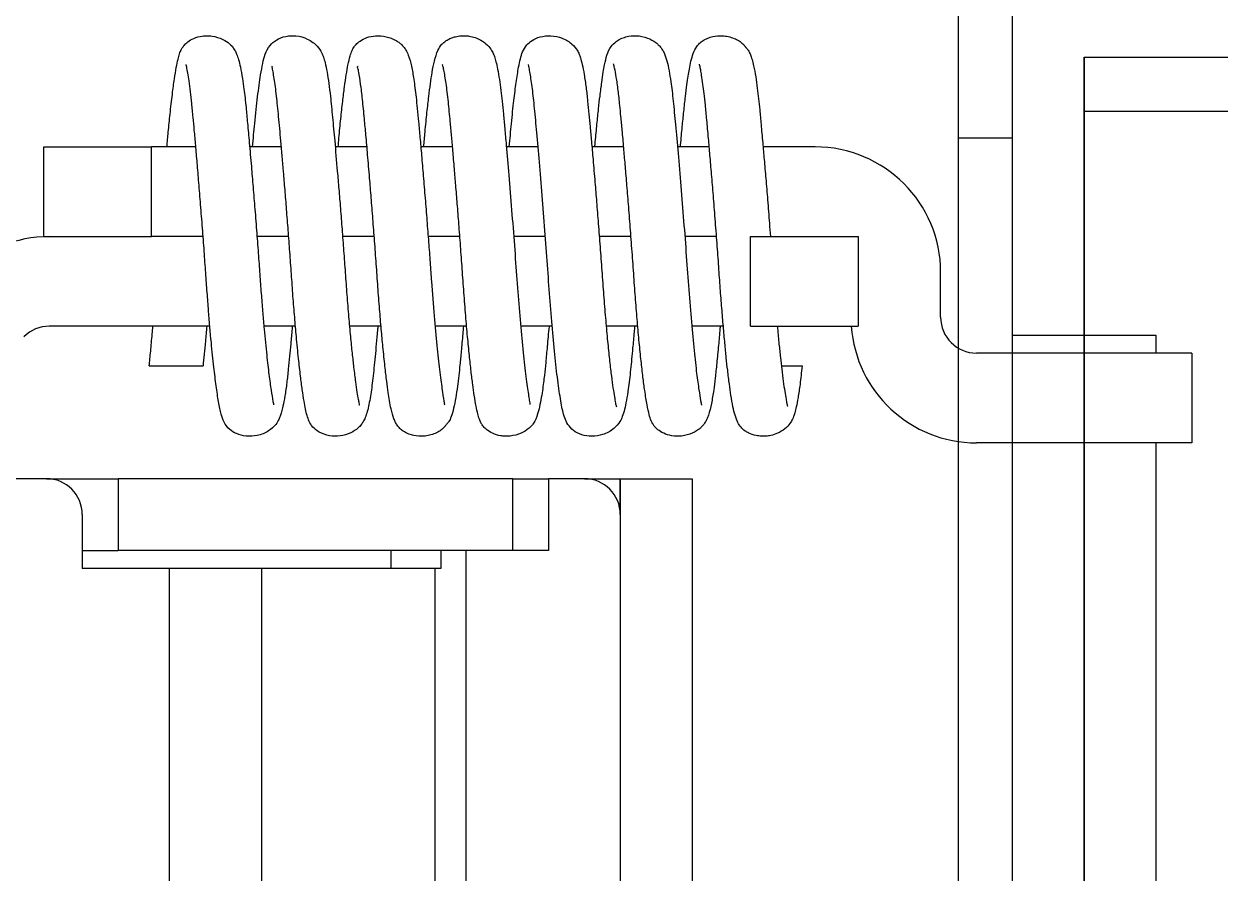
# Model space of a CAD drawing. Extents: x -3080 to 28500, y -1326 to 31609.
# Drawn here: x 6624.354 to 6627.689, y 26406.237 to 26408.604 of the extents above; entities that cross this region are included whole.
import ezdxf

# ---------------------------------------------------------------- set-up
doc = ezdxf.new("R2010")
doc.units = 0
doc.header["$LTSCALE"] = 100
doc.layers.add('0-xref', color=8, linetype='Continuous')
doc.layers.add('188K-SM-07-F10-MECH-CR PIPE-Y2257103$0$AP7P1-SM-08-FNN-120-A(4)-SMP$0$15P6-SM-08-FNN-320-A(10)-UIS-TCM$0$15P6-SM-08-FNN-00-(@10)170308-MIC$0$0-CDS', color=140, linetype='Continuous')

# ---------------------------------------------------------------- blocks, each defined once
blk = doc.blocks.new('188K-SM-07-F10-MECH-CR PIPE-Y2257103$0$CDS-CVD')
at = {"layer": '188K-SM-07-F10-MECH-CR PIPE-Y2257103$0$AP7P1-SM-08-FNN-120-A(4)-SMP$0$15P6-SM-08-FNN-320-A(10)-UIS-TCM$0$15P6-SM-08-FNN-00-(@10)170308-MIC$0$0-CDS', "ltscale": 0.1}
for p, q in [((6626.96, -72941.6358), (6626.96, -72925.4769)), ((6627.11, -72972.4769), (6627.11, -72925.4769)), ((6627.31, -72926.2522), (6627.31, -72930.298)), ((6627.31, -72926.2522), (6628.66, -72926.2522)), ((6627.31, -72972.7522), (6627.31, -72926.2522)), ((6627.31, -72926.4022), (6628.51, -72926.4022)), ((6626.96, -72926.4769), (6627.11, -72926.4769)), ((6624.41, -72926.5019), (6624.71, -72926.5019)), ((6624.41, -72926.7519), (6624.41, -72926.5019)), ((6624.71, -72926.7519), (6624.71, -72926.5019)), ((6624.8334, -72926.5019), (6624.71, -72926.5019)), ((6625.072, -72926.5019), (6624.9835, -72926.5019)), ((6625.3106, -72926.5019), (6625.222, -72926.5019)), ((6625.5491, -72926.5019), (6625.4606, -72926.5019)), ((6625.7877, -72926.5019), (6625.6992, -72926.5019)), ((6626.0263, -72926.5019), (6625.9378, -72926.5019)), ((6626.2649, -72926.5019), (6626.1763, -72926.5019)), ((6626.56, -72926.5019), (6626.4149, -72926.5019)), ((6624.41, -72926.7519), (6624.71, -72926.7519)), ((6624.8537, -72926.7519), (6624.71, -72926.7519)), ((6625.0923, -72926.7519), (6625.004, -72926.7519)), ((6625.3309, -72926.7519), (6625.2425, -72926.7519)), ((6625.5695, -72926.7519), (6625.4811, -72926.7519)), ((6625.808, -72926.7519), (6625.7197, -72926.7519)), ((6626.0466, -72926.7519), (6625.9582, -72926.7519)), ((6626.2852, -72926.7519), (6626.1968, -72926.7519)), ((6626.38, -72927.0019), (6626.38, -72926.7519)), ((6626.38, -72926.7519), (6626.68, -72926.7519)), ((6626.68, -72926.7519), (6626.68, -72927.0019)), ((6626.91, -72926.9769), (6626.91, -72926.8519)), ((6624.8728, -72927.0019), (6624.4249, -72927.0019)), ((6625.1113, -72927.0019), (6625.0232, -72927.0019)), ((6625.3498, -72927.0019), (6625.2618, -72927.0019)), ((6625.5884, -72927.0019), (6625.5005, -72927.0019)), ((6625.827, -72927.0019), (6625.7391, -72927.0019)), ((6626.0656, -72927.0019), (6625.9775, -72927.0019)), ((6626.3041, -72927.0019), (6626.2161, -72927.0019)), ((6626.38, -72927.0019), (6626.68, -72927.0019)), ((6627.11, -72927.0769), (6627.11, -72927.0269)), ((6627.11, -72927.0269), (6627.3734, -72927.0269)), ((6627.3734, -72927.0269), (6627.51, -72927.0269)), ((6627.51, -72927.0269), (6627.51, -72927.0769)), ((6627.31, -72927.0769), (6627.01, -72927.0769)), ((6627.31, -72927.0769), (6627.31, -72927.3269)), ((6627.61, -72927.0769), (6627.31, -72927.0769)), ((6627.61, -72927.0769), (6627.61, -72927.3269)), ((6624.7036, -72927.1127), (6624.7786, -72927.1127)), ((6624.7786, -72927.1127), (6624.8536, -72927.1127)), ((6626.4662, -72927.1127), (6626.5236, -72927.1127)), ((6627.31, -72927.3269), (6627.01, -72927.3269)), ((6627.11, -72929.6769), (6627.11, -72927.3269)), ((6627.61, -72927.3269), (6627.31, -72927.3269)), ((6627.51, -72927.3269), (6627.51, -72929.6769)), ((6624.4169, -72927.4269), (6624.1169, -72927.4269)), ((6624.4169, -72927.4269), (6624.6169, -72927.4269)), ((6624.6169, -72927.4269), (6624.6169, -72927.6269)), ((6625.7169, -72927.4269), (6624.6169, -72927.4269)), ((6625.7169, -72927.6269), (6625.7169, -72927.4269)), ((6625.7169, -72927.4269), (6625.8169, -72927.4269)), ((6625.9169, -72927.4269), (6625.8169, -72927.4269)), ((6625.8169, -72927.4269), (6625.8169, -72927.6269)), ((6625.9169, -72927.4269), (6626.0169, -72927.4269)), ((6626.0169, -72927.4269), (6626.2169, -72927.4269)), ((6626.0169, -72927.4269), (6626.0169, -72929.5269)), ((6626.0169, -72927.5255), (6626.0169, -72927.4269)), ((6626.2169, -72927.4269), (6626.2169, -72929.5269)), ((6624.5169, -72927.5269), (6624.5169, -72927.6769)), ((6624.5169, -72927.6269), (6624.6169, -72927.6269)), ((6625.7169, -72927.6269), (6624.6169, -72927.6269)), ((6625.3772, -72927.6269), (6625.3772, -72927.6769)), ((6625.5169, -72927.6269), (6625.5169, -72927.6769)), ((6625.5868, -72929.3269), (6625.5868, -72927.6269)), ((6625.8169, -72927.6269), (6625.7169, -72927.6269)), ((6624.7603, -72927.6769), (6624.5169, -72927.6769)), ((6624.7603, -72929.2769), (6624.7603, -72927.6769)), ((6625.0176, -72927.6769), (6624.7603, -72927.6769)), ((6625.0176, -72929.2769), (6625.0176, -72927.6769)), ((6625.501, -72927.6769), (6625.0176, -72927.6769)), ((6625.501, -72929.2769), (6625.501, -72927.6769)), ((6625.5169, -72927.6769), (6625.501, -72927.6769))]:
    blk.add_line(p, q, dxfattribs=at)
for centre, radius, start, end in [((6626.56, -72926.8519), 0.35, 0, 90), ((6624.4249, -72927.1019), 0.35, 90, 135), ((6627.01, -72926.9769), 0.1, 180, 270), ((6624.4249, -72927.1019), 0.1, 90, 135), ((6627.01, -72926.9769), 0.35, 184.096, 270), ((6624.4169, -72927.5269), 0.1, 0, 90), ((6625.9169, -72927.5269), 0.1, 0, 90)]:
    blk.add_arc(centre, radius, start, end, dxfattribs=at)
for points, knots in [([(6624.7531, -72926.5019), (6624.7543, -72926.4881), (6624.7571, -72926.456), (6624.7621, -72926.4063), (6624.7678, -72926.3557), (6624.7736, -72926.3128), (6624.7788, -72926.2808), (6624.7835, -72926.2583), (6624.7876, -72926.243), (6624.7919, -72926.2325), (6624.7961, -72926.2249), (6624.8013, -72926.2179), (6624.8113, -72926.2081), (6624.8278, -72926.1983), (6624.8482, -72926.1928), (6624.865, -72926.1918), (6624.8832, -72926.1931), (6624.9062, -72926.1996), (6624.9242, -72926.2113), (6624.9319, -72926.2189), (6624.9345, -72926.2217), (6624.9368, -72926.2244), (6624.9395, -72926.2282), (6624.9434, -72926.2344), (6624.9479, -72926.244), (6624.9529, -72926.2586), (6624.9583, -72926.2806), (6624.9633, -72926.3082), (6624.9674, -72926.3382), (6624.9706, -72926.3652), (6624.9738, -72926.3964), (6624.9777, -72926.4375), (6624.9827, -72926.4921), (6624.9879, -72926.552), (6624.9931, -72926.6144), (6624.9982, -72926.6766), (6625.0032, -72926.7413), (6625.008, -72926.8044), (6625.0121, -72926.863), (6625.016, -72926.9165), (6625.02, -72926.9653), (6625.0249, -72927.0222), (6625.0308, -72927.0811), (6625.0373, -72927.1384), (6625.0437, -72927.1829), (6625.0473, -72927.2076), (6625.0511, -72927.2215), (6625.0499, -72927.2212), (6625.0496, -72927.2211)], [0, 0, 0, 0, 0.022447, 0.052442, 0.089796, 0.123797, 0.15424, 0.181076, 0.203503, 0.221072, 0.231045, 0.2384, 0.247554, 0.259468, 0.272894, 0.280648, 0.289593, 0.306187, 0.317473, 0.321045, 0.322534, 0.324543, 0.330659, 0.339705, 0.356395, 0.378357, 0.402238, 0.432583, 0.456571, 0.475191, 0.493904, 0.521678, 0.553166, 0.588295, 0.616893, 0.6472, 0.678856, 0.709286, 0.737324, 0.763613, 0.788867, 0.812859, 0.856316, 0.89383, 0.932154, 0.972262, 0.992211, 1, 1, 1, 1]), ([(6624.9918, -72926.5019), (6624.9937, -72926.4797), (6624.9982, -72926.4284), (6625.0057, -72926.3604), (6625.0131, -72926.3058), (6625.0202, -72926.268), (6625.0258, -72926.244), (6625.037, -72926.2206), (6625.0561, -72926.2033), (6625.0811, -72926.1928), (6625.1169, -72926.1912), (6625.1409, -72926.1986), (6625.1595, -72926.2097), (6625.1747, -72926.2232), (6625.1851, -72926.2399), (6625.1895, -72926.2523), (6625.1948, -72926.2702), (6625.1993, -72926.2928), (6625.2042, -72926.3238), (6625.2093, -72926.3652), (6625.2144, -72926.418), (6625.2209, -72926.4877), (6625.2268, -72926.5563), (6625.2322, -72926.6204), (6625.2366, -72926.6746), (6625.2411, -72926.7323), (6625.2456, -72926.7923), (6625.2501, -72926.8537), (6625.2545, -72926.9156), (6625.2593, -72926.9753), (6625.2643, -72927.0299), (6625.269, -72927.0769), (6625.2737, -72927.1197), (6625.2784, -72927.1563), (6625.2826, -72927.1852), (6625.2859, -72927.2045), (6625.2884, -72927.217), (6625.289, -72927.2209), (6625.2883, -72927.2216), (6625.2881, -72927.2218)], [0, 0, 0, 0, 0.036742, 0.084736, 0.132872, 0.16472, 0.196099, 0.226928, 0.249073, 0.268422, 0.28426, 0.305131, 0.317359, 0.32786, 0.344518, 0.360705, 0.379261, 0.407933, 0.437842, 0.465945, 0.505054, 0.543965, 0.588921, 0.613871, 0.640287, 0.667982, 0.696715, 0.7262, 0.756738, 0.788702, 0.81924, 0.847824, 0.8742, 0.905655, 0.932738, 0.955459, 0.971425, 0.990666, 1, 1, 1, 1]), ([(6625.2303, -72926.5019), (6625.231, -72926.4938), (6625.2334, -72926.4659), (6625.2376, -72926.4232), (6625.2428, -72926.3751), (6625.2479, -72926.3342), (6625.2528, -72926.3003), (6625.258, -72926.2713), (6625.2628, -72926.2498), (6625.2682, -72926.2343), (6625.2729, -72926.2253), (6625.28, -72926.2161), (6625.2915, -72926.2058), (6625.3102, -72926.1962), (6625.3371, -72926.1909), (6625.3626, -72926.193), (6625.3869, -72926.2019), (6625.4011, -72926.2115), (6625.4079, -72926.2176), (6625.415, -72926.2254), (6625.4203, -72926.2337), (6625.428, -72926.2499), (6625.4348, -72926.2756), (6625.4414, -72926.3134), (6625.4466, -72926.3542), (6625.4508, -72926.3954), (6625.4543, -72926.4326), (6625.4584, -72926.4762), (6625.4628, -72926.5266), (6625.4677, -72926.5833), (6625.4727, -72926.6443), (6625.4776, -72926.7065), (6625.4823, -72926.7666), (6625.4865, -72926.8234), (6625.4914, -72926.8932), (6625.4976, -72926.973), (6625.5053, -72927.0561), (6625.5128, -72927.1254), (6625.5201, -72927.1788), (6625.5239, -72927.2067), (6625.5273, -72927.2207), (6625.5261, -72927.2208), (6625.5258, -72927.2209)], [0, 0, 0, 0, 0.012977, 0.044323, 0.074895, 0.104463, 0.132844, 0.159901, 0.1915, 0.215175, 0.231416, 0.239392, 0.249531, 0.261858, 0.275664, 0.29283, 0.308329, 0.314124, 0.318588, 0.322158, 0.335027, 0.3558, 0.39447, 0.431024, 0.470877, 0.492491, 0.515805, 0.541148, 0.56847, 0.597655, 0.628257, 0.658106, 0.68659, 0.713558, 0.738938, 0.78771, 0.834079, 0.878048, 0.923024, 0.968181, 0.990567, 1, 1, 1, 1]), ([(6625.4688, -72926.5019), (6625.47, -72926.488), (6625.473, -72926.4539), (6625.4778, -72926.4065), (6625.4829, -72926.3616), (6625.4875, -72926.3253), (6625.4923, -72926.2928), (6625.4985, -72926.2606), (6625.5072, -72926.2342), (6625.5154, -72926.2197), (6625.5261, -72926.2094), (6625.5351, -72926.2032), (6625.5466, -72926.1979), (6625.5591, -72926.1941), (6625.572, -72926.1921), (6625.5868, -72926.192), (6625.6014, -72926.1939), (6625.6184, -72926.1989), (6625.6383, -72926.2097), (6625.6545, -72926.2261), (6625.6625, -72926.2407), (6625.6662, -72926.2507), (6625.6707, -72926.2655), (6625.6751, -72926.2858), (6625.6796, -72926.3122), (6625.6837, -72926.3427), (6625.6874, -72926.3752), (6625.6908, -72926.4102), (6625.6946, -72926.4509), (6625.6997, -72926.5066), (6625.7062, -72926.5822), (6625.7139, -72926.6772), (6625.7216, -72926.7761), (6625.7285, -72926.8724), (6625.7354, -72926.9636), (6625.743, -72927.048), (6625.7509, -72927.122), (6625.7587, -72927.1792), (6625.7625, -72927.2057), (6625.765, -72927.218), (6625.7647, -72927.2191), (6625.7646, -72927.2196)], [0, 0, 0, 0, 0.023105, 0.056373, 0.086927, 0.114539, 0.142005, 0.173535, 0.208861, 0.236215, 0.247103, 0.255724, 0.262441, 0.268088, 0.276934, 0.283495, 0.291532, 0.303354, 0.31811, 0.331874, 0.344892, 0.360154, 0.379883, 0.404175, 0.432359, 0.458274, 0.480241, 0.504286, 0.528718, 0.555442, 0.599618, 0.647606, 0.695214, 0.741025, 0.786804, 0.833862, 0.881752, 0.930435, 0.978491, 0.990385, 1, 1, 1, 1]), ([(6625.7075, -72926.5019), (6625.7094, -72926.4799), (6625.7136, -72926.4324), (6625.72, -72926.3729), (6625.7266, -72926.3205), (6625.7326, -72926.2825), (6625.7381, -72926.2564), (6625.7434, -72926.2378), (6625.7531, -72926.22), (6625.7695, -72926.205), (6625.7925, -72926.1941), (6625.8251, -72926.1905), (6625.8516, -72926.1966), (6625.8695, -72926.2057), (6625.8848, -72926.2168), (6625.8974, -72926.2328), (6625.9023, -72926.2441), (6625.9064, -72926.2552), (6625.9111, -72926.2732), (6625.9163, -72926.2999), (6625.9213, -72926.3341), (6625.9257, -72926.3721), (6625.9292, -72926.4091), (6625.9328, -72926.4464), (6625.9366, -72926.4884), (6625.9411, -72926.5398), (6625.9459, -72926.5967), (6625.9508, -72926.6566), (6625.9556, -72926.7169), (6625.9605, -72926.7815), (6625.9654, -72926.8485), (6625.9702, -72926.9153), (6625.9754, -72926.9789), (6625.9806, -72927.0372), (6625.9859, -72927.0885), (6625.9908, -72927.1319), (6625.9954, -72927.167), (6625.9994, -72927.1936), (6626.0028, -72927.2125), (6626.0047, -72927.2227), (6626.0064, -72927.227), (6626.0057, -72927.2264), (6626.0057, -72927.2263)], [0, 0, 0, 0, 0.0358, 0.077068, 0.114708, 0.153905, 0.180801, 0.206788, 0.230263, 0.245612, 0.261592, 0.277791, 0.296636, 0.30724, 0.316431, 0.330849, 0.343291, 0.357961, 0.382194, 0.411636, 0.443475, 0.4713, 0.495215, 0.516273, 0.539311, 0.566743, 0.598524, 0.625087, 0.653775, 0.684301, 0.716287, 0.7491, 0.78191, 0.814323, 0.84597, 0.876519, 0.905692, 0.933276, 0.959127, 0.981601, 0.998599, 1, 1, 1, 1]), ([(6625.946, -72926.5019), (6625.9464, -72926.4973), (6625.9483, -72926.4749), (6625.9517, -72926.4392), (6625.9561, -72926.3964), (6625.9606, -72926.3571), (6625.965, -72926.3227), (6625.9694, -72926.2941), (6625.9735, -72926.2701), (6625.9794, -72926.2452), (6625.9872, -72926.2259), (6626.0013, -72926.2103), (6626.0166, -72926.2007), (6626.0368, -72926.1932), (6626.0618, -72926.1908), (6626.0902, -72926.1961), (6626.1118, -72926.2073), (6626.1226, -72926.2167), (6626.1295, -72926.224), (6626.1341, -72926.2306), (6626.1408, -72926.2431), (6626.1468, -72926.2613), (6626.1529, -72926.2887), (6626.1586, -72926.3243), (6626.1644, -72926.3727), (6626.1707, -72926.4398), (6626.178, -72926.5196), (6626.1857, -72926.6108), (6626.1935, -72926.7083), (6626.201, -72926.8063), (6626.2076, -72926.9016), (6626.2149, -72926.9912), (6626.2224, -72927.0704), (6626.2296, -72927.1339), (6626.2358, -72927.1799), (6626.2403, -72927.2055), (6626.2424, -72927.2183), (6626.2441, -72927.2228), (6626.243, -72927.222), (6626.2429, -72927.222)], [0, 0, 0, 0, 0.007337, 0.035729, 0.062379, 0.087107, 0.116886, 0.142917, 0.165262, 0.197294, 0.230481, 0.248113, 0.257221, 0.266077, 0.283174, 0.300993, 0.31449, 0.319209, 0.322891, 0.332902, 0.349215, 0.379677, 0.41019, 0.43888, 0.480603, 0.522919, 0.567988, 0.614953, 0.662246, 0.708893, 0.754307, 0.801125, 0.847748, 0.891653, 0.932024, 0.968364, 0.984966, 0.999835, 1, 1, 1, 1]), ([(6626.1845, -72926.5019), (6626.1847, -72926.5), (6626.1863, -72926.4803), (6626.1895, -72926.4471), (6626.194, -72926.4017), (6626.1985, -72926.3625), (6626.2026, -72926.3299), (6626.2062, -72926.305), (6626.2095, -72926.2843), (6626.2137, -72926.2625), (6626.2204, -72926.2401), (6626.2272, -72926.2254), (6626.237, -72926.2135), (6626.2467, -72926.2057), (6626.2594, -72926.1988), (6626.2788, -72926.1927), (6626.2976, -72926.1913), (6626.3176, -72926.1939), (6626.3338, -72926.1988), (6626.3481, -72926.2062), (6626.3563, -72926.2127), (6626.3611, -72926.2177), (6626.3634, -72926.2203), (6626.3648, -72926.222), (6626.3661, -72926.2235), (6626.3676, -72926.2255), (6626.3703, -72926.2287), (6626.3718, -72926.23), (6626.3757, -72926.2358), (6626.3797, -72926.2443), (6626.3843, -72926.2582), (6626.3892, -72926.278), (6626.3941, -72926.3045), (6626.3986, -72926.336), (6626.4023, -72926.3671), (6626.4056, -72926.4005), (6626.4094, -72926.4412), (6626.4137, -72926.4875), (6626.4181, -72926.5382), (6626.4226, -72926.5914), (6626.4275, -72926.6509), (6626.4319, -72926.7054), (6626.4344, -72926.7396), (6626.4354, -72926.7519)], [0, 0, 0, 0, 0.004267, 0.044872, 0.082531, 0.123453, 0.159479, 0.190506, 0.217405, 0.250424, 0.284727, 0.324729, 0.343329, 0.359209, 0.372222, 0.383527, 0.405085, 0.41711, 0.428767, 0.439457, 0.449405, 0.453345, 0.454954, 0.45643, 0.457903, 0.459511, 0.463548, 0.478976, 0.496612, 0.527343, 0.557818, 0.589965, 0.633991, 0.671782, 0.703589, 0.734388, 0.770717, 0.813069, 0.848802, 0.887823, 0.929915, 0.974734, 1, 1, 1, 1]), ([(6625.1025, -72927.0019), (6625.1023, -72927.0043), (6625.1008, -72927.0214), (6625.0982, -72927.0495), (6625.0947, -72927.0871), (6625.0912, -72927.1238), (6625.0869, -72927.1618), (6625.082, -72927.1966), (6625.0771, -72927.2226), (6625.0729, -72927.2402), (6625.0689, -72927.2524), (6625.0659, -72927.2604), (6625.0564, -72927.2774), (6625.0389, -72927.2928), (6625.0215, -72927.3017), (6625.0018, -72927.308), (6624.9737, -72927.3098), (6624.9461, -72927.3023), (6624.9233, -72927.2874), (6624.9104, -72927.2682), (6624.9029, -72927.2449), (6624.8969, -72927.2146), (6624.8902, -72927.1696), (6624.8836, -72927.1152), (6624.8764, -72927.0457), (6624.8701, -72926.9738), (6624.865, -72926.9075), (6624.8611, -72926.8522), (6624.8568, -72926.792), (6624.852, -72926.728), (6624.847, -72926.6637), (6624.842, -72926.6028), (6624.8374, -72926.5476), (6624.8332, -72926.4988), (6624.8294, -72926.4564), (6624.8257, -72926.4169), (6624.8223, -72926.381), (6624.8184, -72926.3459), (6624.8146, -72926.3176), (6624.8109, -72926.2943), (6624.8081, -72926.2793), (6624.806, -72926.2719), (6624.8066, -72926.272), (6624.8068, -72926.2721)], [0, 0, 0, 0, 0.003831, 0.027247, 0.048045, 0.071422, 0.098544, 0.129863, 0.159805, 0.17891, 0.195048, 0.208269, 0.221, 0.237647, 0.248147, 0.25824, 0.274975, 0.291386, 0.306462, 0.331467, 0.359906, 0.39991, 0.438536, 0.476085, 0.518392, 0.566137, 0.591676, 0.618156, 0.646586, 0.677157, 0.708181, 0.737683, 0.765426, 0.791251, 0.815065, 0.836834, 0.862729, 0.88639, 0.91465, 0.940248, 0.969159, 0.993303, 1, 1, 1, 1]), ([(6625.341, -72927.0019), (6625.3407, -72927.0054), (6625.338, -72927.0366), (6625.3333, -72927.0866), (6625.3271, -72927.1496), (6625.3203, -72927.1997), (6625.3132, -72927.2347), (6625.3064, -72927.2557), (6625.3008, -72927.2673), (6625.2959, -72927.2747), (6625.2908, -72927.2808), (6625.2821, -72927.2894), (6625.2634, -72927.3014), (6625.2351, -72927.3091), (6625.2067, -72927.3091), (6625.1746, -72927.2978), (6625.1569, -72927.281), (6625.1496, -72927.268), (6625.1432, -72927.2507), (6625.1389, -72927.232), (6625.1349, -72927.2101), (6625.1302, -72927.1796), (6625.1251, -72927.1401), (6625.1196, -72927.0909), (6625.1141, -72927.0355), (6625.109, -72926.9766), (6625.1043, -72926.9182), (6625.1001, -72926.8569), (6625.0956, -72926.7953), (6625.0911, -72926.7349), (6625.0866, -72926.6769), (6625.0822, -72926.6223), (6625.0768, -72926.5572), (6625.0708, -72926.487), (6625.0642, -72926.416), (6625.0585, -72926.357), (6625.0532, -72926.3174), (6625.0487, -72926.2915), (6625.0459, -72926.2789), (6625.0465, -72926.277), (6625.0468, -72926.2761)], [0, 0, 0, 0, 0.005405, 0.049138, 0.090554, 0.13224, 0.177058, 0.200362, 0.218398, 0.230105, 0.233839, 0.237845, 0.249629, 0.266397, 0.28372, 0.301196, 0.319007, 0.340906, 0.362099, 0.382874, 0.407904, 0.437403, 0.466942, 0.500058, 0.536453, 0.565621, 0.596068, 0.626344, 0.655769, 0.684474, 0.712205, 0.738742, 0.763914, 0.809647, 0.849972, 0.890028, 0.932569, 0.954821, 0.977976, 1, 1, 1, 1]), ([(6625.5796, -72927.0019), (6625.579, -72927.009), (6625.5768, -72927.0338), (6625.5735, -72927.0698), (6625.5698, -72927.1084), (6625.5665, -72927.1407), (6625.5627, -72927.1717), (6625.558, -72927.2031), (6625.5522, -72927.2322), (6625.5458, -72927.2543), (6625.5406, -72927.2654), (6625.5365, -72927.271), (6625.535, -72927.2723), (6625.533, -72927.2747), (6625.5315, -72927.2765), (6625.5304, -72927.278), (6625.529, -72927.2796), (6625.5269, -72927.2821), (6625.5221, -72927.2872), (6625.5146, -72927.2935), (6625.5007, -72927.3011), (6625.4846, -72927.3063), (6625.4645, -72927.3093), (6625.4458, -72927.3083), (6625.4265, -72927.3027), (6625.4132, -72927.296), (6625.4033, -72927.2884), (6625.3956, -72927.2796), (6625.3904, -72927.2709), (6625.3837, -72927.256), (6625.378, -72927.2352), (6625.3734, -72927.21), (6625.3697, -72927.1858), (6625.3654, -72927.1543), (6625.3605, -72927.1123), (6625.3554, -72927.0633), (6625.3504, -72927.0095), (6625.3457, -72926.9537), (6625.3411, -72926.8926), (6625.3366, -72926.8288), (6625.3319, -72926.7649), (6625.3272, -72926.7029), (6625.3225, -72926.6441), (6625.3176, -72926.5841), (6625.3127, -72926.5254), (6625.3078, -72926.4703), (6625.303, -72926.4179), (6625.2983, -72926.3688), (6625.293, -72926.3257), (6625.2884, -72926.2974), (6625.2852, -72926.2814), (6625.2838, -72926.2762), (6625.2853, -72926.2765), (6625.2857, -72926.2766)], [0, 0, 0, 0, 0.0112849, 0.0392389, 0.0631094, 0.0836558, 0.1062852, 0.1330351, 0.1640526, 0.1965981, 0.2248769, 0.2342989, 0.2427776, 0.2457414, 0.2469083, 0.2479446, 0.2489396, 0.2499876, 0.2525082, 0.2591898, 0.2664253, 0.274295, 0.282585, 0.2973214, 0.3050044, 0.3136311, 0.3241985, 0.3366448, 0.3506261, 0.3640781, 0.3948221, 0.4180633, 0.4392301, 0.4645948, 0.4941266, 0.5276411, 0.5551771, 0.5844892, 0.6152455, 0.6458689, 0.6758421, 0.7049177, 0.7328292, 0.7593595, 0.7922985, 0.8222573, 0.8491353, 0.8850759, 0.9199025, 0.9537633, 0.9715445, 0.992625, 1, 1, 1, 1]), ([(6625.8182, -72927.0019), (6625.8182, -72927.002), (6625.8164, -72927.0221), (6625.8133, -72927.0566), (6625.809, -72927.1022), (6625.8057, -72927.1348), (6625.8027, -72927.1603), (6625.7996, -72927.1835), (6625.7954, -72927.2088), (6625.7902, -72927.2335), (6625.7851, -72927.2509), (6625.7804, -72927.2623), (6625.7769, -72927.2688), (6625.7736, -72927.2738), (6625.771, -72927.2772), (6625.7686, -72927.28), (6625.7657, -72927.2831), (6625.7572, -72927.2909), (6625.7378, -72927.3026), (6625.7146, -72927.3082), (6625.6968, -72927.3088), (6625.68, -72927.3073), (6625.6604, -72927.3013), (6625.6449, -72927.2914), (6625.6339, -72927.2802), (6625.6283, -72927.2711), (6625.6235, -72927.2603), (6625.6192, -72927.2454), (6625.6147, -72927.2245), (6625.61, -72927.1971), (6625.6054, -72927.1644), (6625.6008, -72927.1275), (6625.596, -72927.0831), (6625.5909, -72927.0312), (6625.5858, -72926.9723), (6625.5808, -72926.9088), (6625.5763, -72926.8434), (6625.5716, -72926.7794), (6625.5669, -72926.7184), (6625.5625, -72926.6617), (6625.5584, -72926.6103), (6625.5542, -72926.5604), (6625.5502, -72926.5139), (6625.5464, -72926.4703), (6625.5421, -72926.4238), (6625.5373, -72926.3728), (6625.5314, -72926.3229), (6625.5258, -72926.2916), (6625.5226, -72926.276), (6625.5207, -72926.2716), (6625.5219, -72926.2724), (6625.5219, -72926.2725)], [0, 0, 0, 0, 0.000191, 0.031846, 0.059834, 0.084589, 0.09934, 0.117612, 0.139844, 0.166217, 0.194127, 0.208162, 0.219254, 0.227415, 0.23271, 0.234359, 0.235862, 0.239728, 0.25164, 0.268631, 0.277122, 0.284639, 0.297709, 0.309272, 0.317953, 0.330134, 0.348455, 0.369783, 0.395781, 0.425553, 0.450347, 0.477184, 0.505938, 0.536411, 0.568324, 0.60131, 0.633121, 0.663536, 0.692436, 0.719529, 0.744593, 0.767481, 0.794472, 0.817439, 0.839984, 0.876878, 0.918013, 0.95968, 0.980063, 0.999192, 1, 1, 1, 1]), ([(6626.0568, -72927.0019), (6626.0563, -72927.0073), (6626.0544, -72927.0287), (6626.0506, -72927.07), (6626.0454, -72927.1253), (6626.0397, -72927.1735), (6626.0341, -72927.2088), (6626.0292, -72927.233), (6626.0235, -72927.2515), (6626.0172, -72927.2671), (6626.0016, -72927.286), (6625.9841, -72927.2975), (6625.9649, -72927.3058), (6625.939, -72927.3103), (6625.9058, -72927.3048), (6625.8843, -72927.2924), (6625.8696, -72927.2756), (6625.8585, -72927.2503), (6625.8523, -72927.219), (6625.8433, -72927.1623), (6625.8354, -72927.0925), (6625.8276, -72927.0119), (6625.8204, -72926.9238), (6625.8139, -72926.8306), (6625.8067, -72926.734), (6625.7991, -72926.6366), (6625.7915, -72926.5441), (6625.7842, -72926.4621), (6625.7779, -72926.3937), (6625.7728, -72926.3465), (6625.7686, -72926.3158), (6625.7653, -72926.2958), (6625.7627, -72926.2813), (6625.7606, -72926.2731), (6625.761, -72926.2725), (6625.7611, -72926.2723)], [0, 0, 0, 0, 0.008521, 0.034236, 0.072159, 0.113075, 0.142595, 0.170684, 0.194387, 0.209837, 0.228014, 0.239786, 0.251346, 0.269327, 0.285682, 0.305947, 0.32827, 0.351094, 0.397624, 0.444925, 0.492319, 0.539109, 0.584694, 0.628935, 0.674383, 0.720843, 0.767327, 0.811996, 0.854005, 0.894439, 0.916203, 0.93965, 0.964642, 0.988063, 1, 1, 1, 1]), ([(6626.2953, -72927.0019), (6626.2951, -72927.0042), (6626.2935, -72927.0227), (6626.2903, -72927.058), (6626.2859, -72927.1046), (6626.2816, -72927.1459), (6626.2767, -72927.1842), (6626.2711, -72927.2186), (6626.2645, -72927.2453), (6626.2583, -72927.2614), (6626.2529, -72927.2709), (6626.2482, -72927.2774), (6626.2415, -72927.2845), (6626.2304, -72927.2938), (6626.2142, -72927.3021), (6626.1952, -72927.3072), (6626.1768, -72927.3093), (6626.1554, -72927.3075), (6626.1326, -72927.2988), (6626.119, -72927.2887), (6626.1107, -72927.2794), (6626.1066, -72927.2728), (6626.1017, -72927.263), (6626.0969, -72927.2472), (6626.0913, -72927.2212), (6626.0855, -72927.1856), (6626.08, -72927.1439), (6626.0748, -72927.099), (6626.0696, -72927.0476), (6626.0644, -72926.9904), (6626.0594, -72926.9287), (6626.0547, -72926.8629), (6626.0499, -72926.7948), (6626.0447, -72926.7269), (6626.0397, -72926.6626), (6626.035, -72926.604), (6626.0306, -72926.5519), (6626.0264, -72926.5025), (6626.0224, -72926.4576), (6626.0187, -72926.4181), (6626.015, -72926.38), (6626.0109, -72926.3419), (6626.0058, -72926.3064), (6626.0014, -72926.2828), (6625.998, -72926.2711), (6625.9982, -72926.2707), (6625.9983, -72926.2705)], [0, 0, 0, 0, 0.003552, 0.029307, 0.060537, 0.08884, 0.115194, 0.151456, 0.18957, 0.20816, 0.221885, 0.230823, 0.234467, 0.239171, 0.252579, 0.2611, 0.27008, 0.284818, 0.297423, 0.308499, 0.31672, 0.326332, 0.340183, 0.365029, 0.397619, 0.434031, 0.462805, 0.492653, 0.523366, 0.554694, 0.586352, 0.61808, 0.650921, 0.683089, 0.713521, 0.741908, 0.768039, 0.791788, 0.819655, 0.84322, 0.863369, 0.894798, 0.92897, 0.96155, 0.987418, 1, 1, 1, 1]), ([(6626.5236, -72927.1127), (6626.5217, -72927.1303), (6626.5182, -72927.1633), (6626.5128, -72927.2), (6626.5079, -72927.2256), (6626.5037, -72927.2422), (6626.5002, -72927.2529), (6626.497, -72927.2607), (6626.4908, -72927.2727), (6626.4759, -72927.289), (6626.4563, -72927.3006), (6626.4386, -72927.3063), (6626.4241, -72927.3085), (6626.4094, -72927.3087), (6626.3932, -72927.3068), (6626.3761, -72927.3008), (6626.3614, -72927.2919), (6626.3517, -72927.2823), (6626.3439, -72927.2696), (6626.3367, -72927.2509), (6626.3304, -72927.2253), (6626.3255, -72927.196), (6626.3209, -72927.1631), (6626.3165, -72927.1278), (6626.3123, -72927.0893), (6626.3083, -72927.0486), (6626.3041, -72927.0024), (6626.2998, -72926.9512), (6626.2955, -72926.8954), (6626.2913, -72926.8347), (6626.2866, -72926.7697), (6626.2815, -72926.703), (6626.2764, -72926.6384), (6626.2715, -72926.579), (6626.267, -72926.5258), (6626.2625, -72926.4747), (6626.2582, -72926.4278), (6626.2542, -72926.3862), (6626.2507, -72926.353), (6626.247, -72926.3248), (6626.2438, -72926.303), (6626.2409, -72926.2863), (6626.2388, -72926.2764), (6626.2376, -72926.2719), (6626.2379, -72926.2716), (6626.2379, -72926.2715)], [0, 0, 0, 0, 0.038629, 0.072542, 0.100999, 0.123562, 0.140015, 0.150612, 0.163548, 0.177301, 0.192835, 0.20573, 0.214742, 0.221449, 0.230215, 0.242372, 0.250621, 0.267336, 0.28886, 0.317278, 0.343535, 0.374908, 0.402787, 0.432735, 0.457181, 0.483201, 0.510636, 0.539278, 0.568875, 0.59958, 0.632617, 0.666929, 0.699862, 0.73101, 0.760148, 0.78713, 0.819629, 0.848169, 0.873771, 0.896782, 0.926352, 0.949664, 0.973765, 0.992735, 1, 1, 1, 1]), ([(6624.7036, -72927.1127), (6624.7049, -72927.0992), (6624.7076, -72927.0714), (6624.7111, -72927.0338), (6624.7132, -72927.0092), (6624.7139, -72927.0019)], [0, 0, 0, 0, 0.402488, 0.824557, 1, 1, 1, 1]), ([(6624.8639, -72927.0019), (6624.8626, -72927.0161), (6624.859, -72927.057), (6624.8557, -72927.0907), (6624.8536, -72927.1127)], [0, 0, 0, 0, 0.347224, 1, 1, 1, 1]), ([(6626.4546, -72927.0019), (6626.4548, -72927.004), (6626.4563, -72927.0216), (6626.4592, -72927.0511), (6626.4631, -72927.089), (6626.4671, -72927.1239), (6626.4712, -72927.1559), (6626.4753, -72927.1842), (6626.4788, -72927.2045), (6626.4809, -72927.2172), (6626.4834, -72927.2251), (6626.4826, -72927.2247), (6626.4825, -72927.2247)], [0, 0, 0, 0, 0.016894, 0.145004, 0.265288, 0.377059, 0.512077, 0.641514, 0.776196, 0.87953, 0.984642, 1, 1, 1, 1])]:
    blk.add_open_spline(points, degree=3, knots=knots, dxfattribs=at)
blk = doc.blocks.new('188K-SM-07-F10-MECH-CR PIPE-Y2257103')
blk.add_blockref('188K-SM-07-F10-MECH-CR PIPE-Y2257103$0$CDS-CVD', (0, 99334.7631))

msp = doc.modelspace()

# ---------------------------------------------------------------- block references
at = {"layer": '0-xref'}
msp.add_blockref('188K-SM-07-F10-MECH-CR PIPE-Y2257103', (0, 0), dxfattribs=at)

doc.saveas('drawing.dxf')
